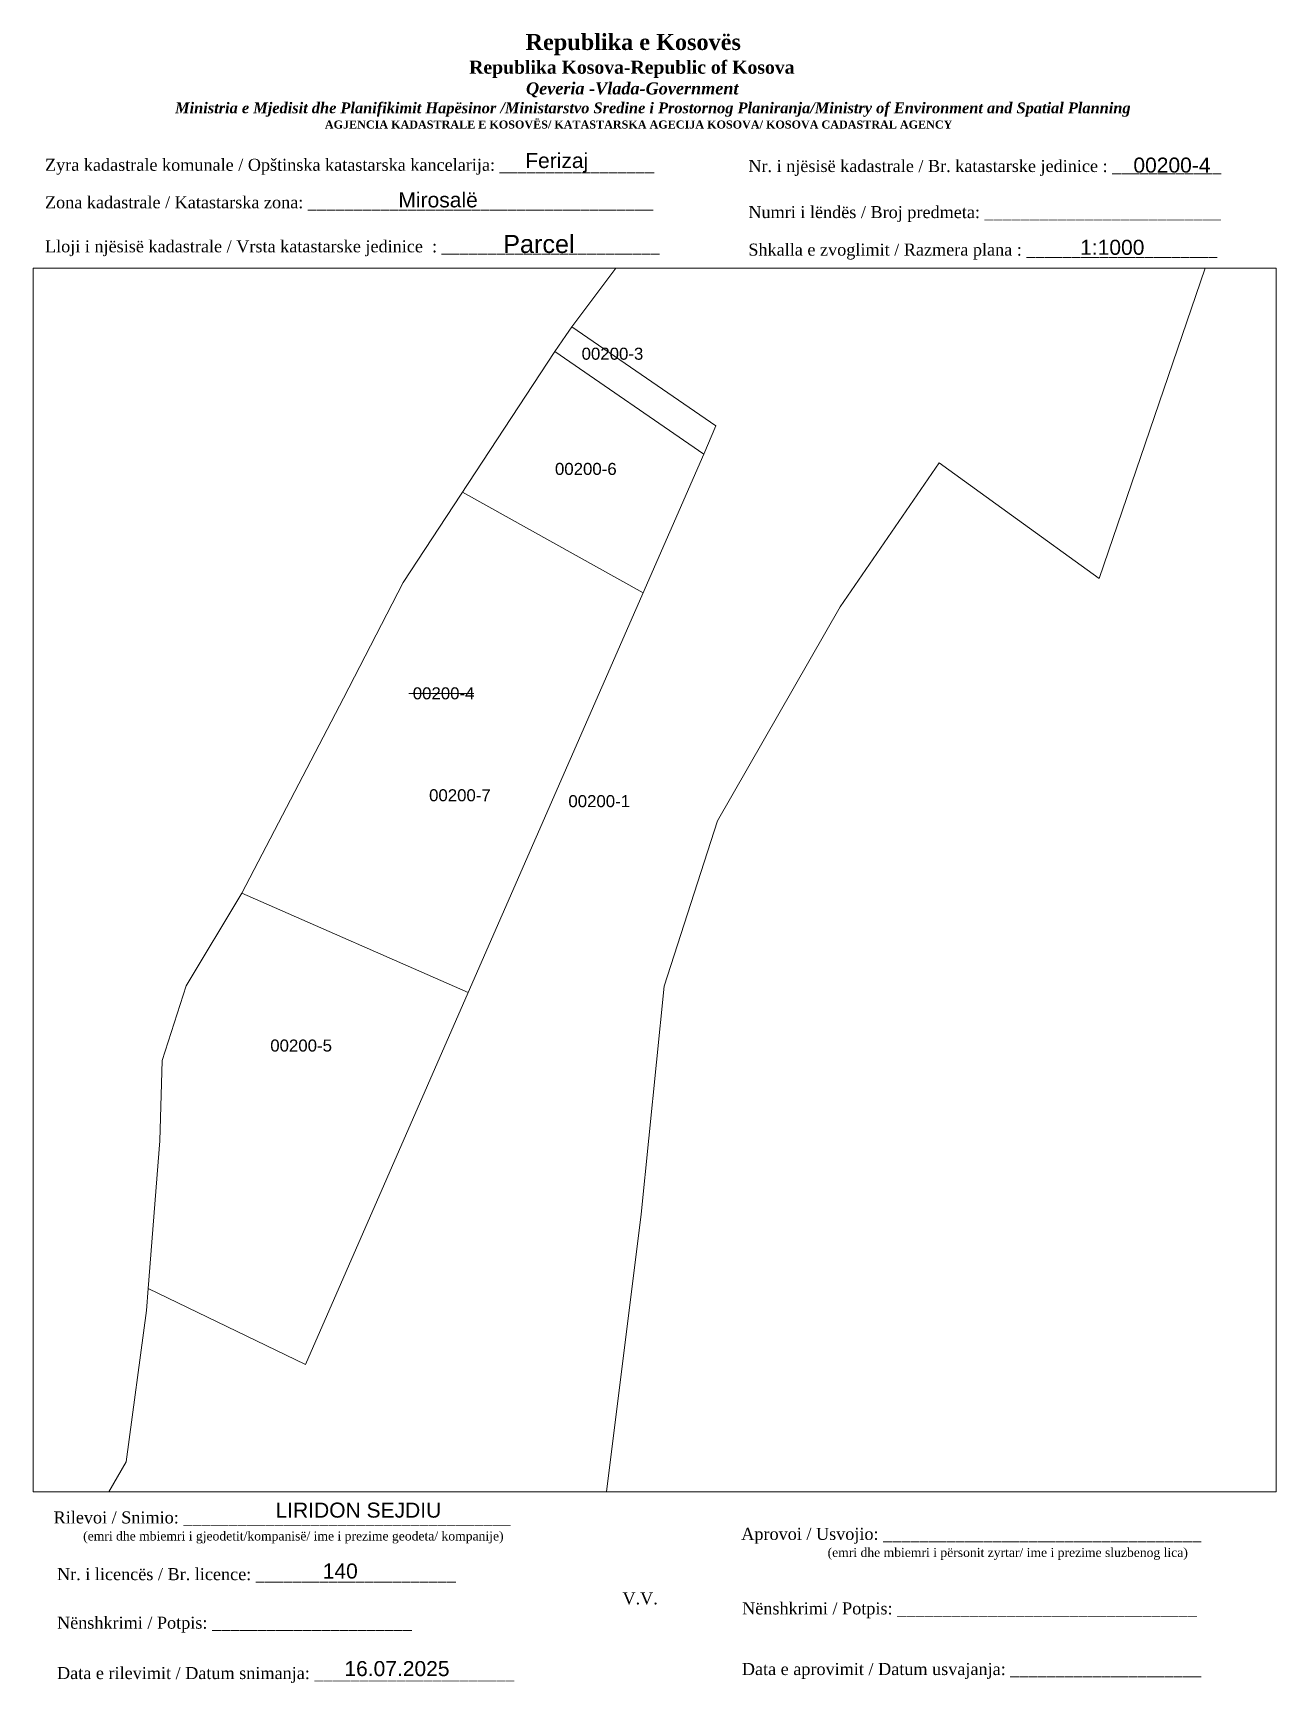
# Paper-space layout 'Manuali' of a CAD drawing. Header units: metres, sheet in millimetres. Extents: x 1 to 208, y 2 to 276.
# The model-space entities are those that its viewports show. They can reach past a viewport. Long polylines and large blocks are cut down to what shows.
import ezdxf

# ---------------------------------------------------------------- set-up
doc = ezdxf.new("R2010")
doc.units = ezdxf.units.M
doc.layers.get('0').update_dxf_attribs({"lineweight": 0})
for name, color, linetype, lineweight in [('Korniza e jashtme', 7, 'Continuous', 0), ('Ndarjet', 1, 'Continuous', 0), ('Nr Parceles Baze', 7, 'Continuous', 0), ('Parcela Baze', 7, 'Continuous', 0)]:
    doc.layers.add(name, color=color, linetype=linetype, lineweight=lineweight)
doc.styles.get("Standard").update_dxf_attribs({"font": 'arial.ttf'})

msp = doc.modelspace()

# ---------------------------------------------------------------- linework, layer by layer
at = {"layer": 'Ndarjet', "flags": 128}
for points in [[(7520804.01, 4697121.99), (7520773.99, 4697138.7)], [(7520765.06, 4697105.22), (7520775.89, 4697105.22)]]:
    msp.add_lwpolyline(points, dxfattribs=at)
at = {"layer": 'Parcela Baze', "flags": 128}
for points in [[(7520721.75, 4697006.34), (7520747.91, 4696993.7), (7520774.95, 4697055.53), (7520814.09, 4697145.05), (7520816.13, 4697149.72), (7520792.19, 4697166.17), (7520810.49, 4697190.66)], [(7520924.1, 4697253.81), (7520879.82, 4697124.33), (7520865.28, 4697134.91), (7520853.24, 4697143.6), (7520836.78, 4697119.66), (7520816.37, 4697084.06), (7520807.52, 4697056.6), (7520803.72, 4697018.68), (7520797.35, 4696967.72)], [(7520708.97, 4696961.64), (7520718.11, 4696977.55), (7520721.46, 4697002.68), (7520721.75, 4697006.34)], [(7520814.09, 4697145.05), (7520789.36, 4697162.06), (7520791.15, 4697164.77), (7520792.19, 4697166.17), (7520816.13, 4697149.72), (7520814.09, 4697145.05)], [(7520774.95, 4697055.53), (7520737.3, 4697072.05), (7520754.2, 4697104.48), (7520764.11, 4697123.68), (7520789.36, 4697162.06), (7520814.09, 4697145.05), (7520774.95, 4697055.53)], [(7520737.3, 4697072.05), (7520774.95, 4697055.53), (7520747.91, 4696993.7), (7520721.75, 4697006.34), (7520723.67, 4697030.87), (7520724.05, 4697044.26), (7520728.08, 4697056.67), (7520737.3, 4697072.05)]]:
    msp.add_lwpolyline(points, dxfattribs=at)

# ---------------------------------------------------------------- texts
at = {"layer": 'Nr Parceles Baze'}
for s, p in [('00200-3', (7520793.8, 4697160.72)), ('00200-4', (7520765.73, 4697104.27)), ('00200-1', (7520791.6, 4697086.35)), ('00200-5', (7520742.04, 4697045.73))]:
    msp.add_text(s, height=2, dxfattribs=at).set_placement(p)
at = {"layer": 'Nr Parceles Baze', "color": 1}
for s, p in [('00200-6', (7520789.37, 4697141.57)), ('00200-7', (7520768.44, 4697087.33))]:
    msp.add_text(s, height=2, dxfattribs=at).set_placement(p)

psp = doc.layouts.new('Manuali')

# ---------------------------------------------------------------- texts
for s, p in [('00200-4', (183.92, 252.84)), ('Mirosalë', (61.73, 247.06)), ('LIRIDON SEJDIU ', (41.3, 29.28)), ('140', (49.15, 19.16)), ('16.07.2025', (52.75, 2.94))]:
    psp.add_text(s, height=2.5).set_placement(p)
for s, insert, char_height, width, attachment_point in [('\\pi77.297;{\\fBook Antiqua|b1|i0|c0|p18;\\H1.333x;Republika e Kosovës\\fTimes New Roman|b1|i0|c0|p18;\\P\\pi67.927;\\fBook Antiqua|b1|i0|c0|p18;\\H0.8125x;Republika Kosova-Republic of Kosova\\fTimes New Roman|b1|i0|c0|p18;\\P\\pi77.378;\\fBook Antiqua|b1|i1|c0|p18;\\H0.9233x;Qeveria -Vlada-Government \\P\\pi13.032,l6,t23.033;\\fTimes New Roman|b1|i1|c0|p18;\\H0.9x;Ministria e Mjedisit dhe Planifikimit Hapësinor /Ministarstvo Sredine i Prostornog Planiranja/Ministry of Environment and Spatial Planning\\P\\pi43.931,l0,tz;\\fBook Antiqua|b1|i0|c0|p18;\\H0.7406x;AGJENCIA KADASTRALE E KOSOVËS/ KATASTARSKA AGECIJA KOSOVA/ KOSOVA CADASTRAL AGENCY}', (5.57, 275.89), 2, 191.8237, 1), ('{\\fTimes New Roman|b0|i0|c0|p18;Zyra kadastrale komunale / Opštinska katastarska kancelarija: _________________}', (2.98, 255.14), 2, 100.6873, 1), ('Ferizaj', (88.05, 254.47), 2.5, 9.9735, 5), ('{\\fTimes New Roman|b0|i0|c0|p18;Nr. i njësisë kadastrale / Br. katastarske jedinice : ____________}', (119.91, 254.94), 2, 79.9484, 1), ('{\\fTimes New Roman|b0|i0|c0|p18;Zona kadastrale / Katastarska zona: ______________________________________}', (2.98, 248.91), 2, 100.6873, 1), ('{\\fTimes New Roman|b0|i0|c0|p18;Numri i lëndës / Broj predmeta: __________________________}', (119.91, 247.28), 2, 79.9484, 1), ('{\\fTimes New Roman|b0|i0|c0|p18;Lloji i njësisë kadastrale / Vrsta katastarske jedinice  : ________________________}', (2.98, 241.59), 2, 100.6873, 1), ('{\\fArial|b0|i0|c0|p34;Parcel}', (85.09, 240.96), 3, 11.2939, 5), ('1:1000', (180.41, 240.41), 2.5, 10.1784, 5), ('{\\fTimes New Roman|b0|i0|c0|p18;Shkalla e zvoglimit / Razmera plana : _____________________}', (119.91, 241.04), 2, 79.9484, 1), ('{\\fTimes New Roman|b0|i0|c0|p18;Rilevoi / Snimio: ____________________________________\\P     \\H0.75x;(emri dhe mbiemri i gjeodetit/kompanisë/ ime i prezime geodeta/ kompanije)}', (42.38, 27.65), 2, 74.7958, 5), ('{\\fTimes New Roman|b0|i0|c0|p18; Aprovoi / Usvojio: ___________________________________\\P                    \\H0.75x;(emri dhe mbiemri i përsonit zyrtar/ ime i prezime sluzbenog lica)}', (117.98, 27.58), 2, 83.344, 1), ('{\\fTimes New Roman|b0|i0|c0|p18;Nr. i licencës / Br. licence: ______________________\\P                                }', (4.98, 20.89), 2, 83.344, 1), ('{\\fTimes New Roman|b0|i0|c0|p18;V.V.                                 }', (101.92, 15.84), 2, 5.7076, 5), ('{\\fTimes New Roman|b0|i0|c0|p18; Nënshkrimi / Potpis: _________________________________}', (118.12, 15.2), 2, 83.344, 1), ('{\\fTimes New Roman|b0|i0|c0|p18;Nënshkrimi / Potpis: ______________________\\P                                 }', (4.98, 12.82), 2, 83.344, 1), ('{\\fTimes New Roman|b0|i0|c0|p18;Data e rilevimit / Datum snimanja: ______________________\\P                                 }', (4.98, 4.45), 2, 83.344, 1), ('{\\fTimes New Roman|b0|i0|c0|p18; Data e aprovimit / Datum usvajanja: _____________________}', (118.07, 5.12), 2, 83.344, 1)]:
    psp.add_mtext(s, dxfattribs=dict(insert=insert, char_height=char_height, width=width, attachment_point=attachment_point))

# ---------------------------------------------------------------- viewports
at = {"layer": 'Korniza e jashtme', "view_target_point": (370776.43, 310629.57)}
psp.add_viewport(center=(104.31, 135.25), size=(206.65, 203.4046), view_center_point=(7150029.49, 4386444.66), view_height=203.4046, dxfattribs=at)

doc.saveas('drawing.dxf')
